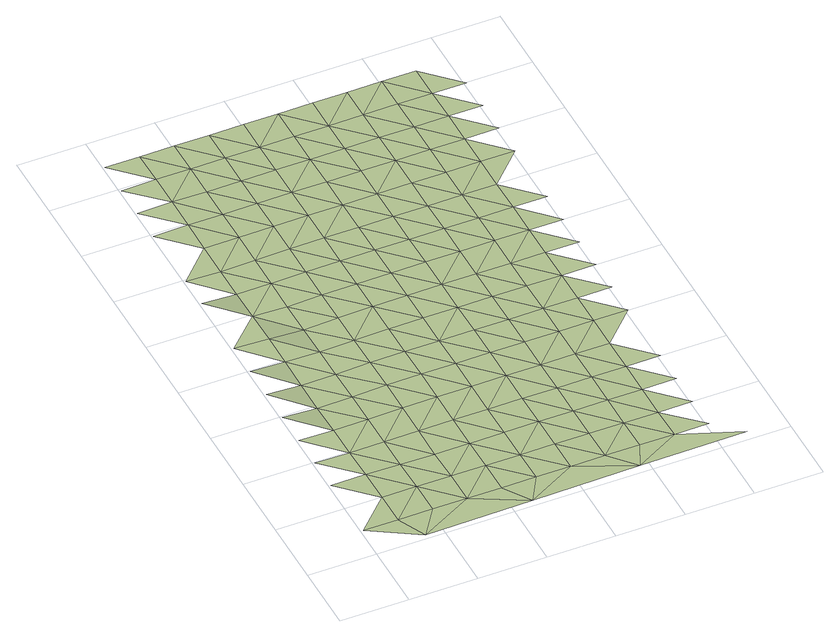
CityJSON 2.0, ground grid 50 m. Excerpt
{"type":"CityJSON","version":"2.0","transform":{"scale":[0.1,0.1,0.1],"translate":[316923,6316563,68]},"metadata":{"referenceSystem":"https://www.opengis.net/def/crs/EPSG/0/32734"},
"CityObjects":{
"terrain1":{"type":"TINRelief","geometry":[{"type":"CompositeSurface","lod":"1","boundaries":[[[0,1,2]],[[0,2,3]],[[4,5,3]],[[6,2,1]],[[7,8,4]],[[9,3,2]],[[3,9,4]],[[10,11,7]],[[2,6,9]],[[7,4,12]],[[1,13,6]],[[14,10,15]],[[4,9,12]],[[16,17,15]],[[10,7,18]],[[6,13,9]],[[12,19,7]],[[15,10,18]],[[16,20,21]],[[19,18,7]],[[9,22,12]],[[1,23,13]],[[13,22,9]],[[15,24,16]],[[20,25,26]],[[19,12,27]],[[24,15,18]],[[22,27,12]],[[26,25,28]],[[20,16,29]],[[16,24,29]],[[18,19,30]],[[27,31,19]],[[25,20,32]],[[13,33,22]],[[28,34,35]],[[24,18,30]],[[29,32,20]],[[30,19,31]],[[13,23,36]],[[13,36,33]],[[37,28,25]],[[27,22,38]],[[34,39,40]],[[24,41,29]],[[25,32,37]],[[31,27,38]],[[30,41,24]],[[42,40,39]],[[22,33,38]],[[34,28,43]],[[32,29,44]],[[28,37,45]],[[41,44,29]],[[23,46,36]],[[39,34,43]],[[47,30,31]],[[33,36,46]],[[48,49,42]],[[38,50,31]],[[28,45,43]],[[32,51,37]],[[30,47,41]],[[44,51,32]],[[47,31,50]],[[38,33,52]],[[53,54,48]],[[55,42,39]],[[45,37,56]],[[43,57,39]],[[52,33,46]],[[44,41,58]],[[51,56,37]],[[42,55,48]],[[59,50,38]],[[60,61,53]],[[41,47,58]],[[57,55,39]],[[23,62,46]],[[45,63,43]],[[52,59,38]],[[51,44,64]],[[56,63,45]],[[53,48,65]],[[66,67,60]],[[58,64,44]],[[57,43,68]],[[47,50,69]],[[62,52,46]],[[48,55,65]],[[59,70,50]],[[63,68,43]],[[56,51,71]],[[47,69,58]],[[51,64,72]],[[69,50,70]],[[73,60,53]],[[65,74,53]],[[55,57,75]],[[56,71,63]],[[59,52,76]],[[68,77,57]],[[52,62,78]],[[51,72,71]],[[79,62,23]],[[60,73,66]],[[64,58,80]],[[73,53,74]],[[55,75,65]],[[70,59,76]],[[80,58,69]],[[75,57,77]],[[52,78,76]],[[68,63,81]],[[72,64,82]],[[63,71,81]],[[74,65,83]],[[73,84,66]],[[82,64,80]],[[77,68,85]],[[86,69,70]],[[78,62,87]],[[83,65,75]],[[76,88,70]],[[72,89,71]],[[81,85,68]],[[74,90,73]],[[69,86,80]],[[89,72,82]],[[86,70,88]],[[78,91,76]],[[90,74,83]],[[79,87,62]],[[92,75,77]],[[71,93,81]],[[77,85,94]],[[91,78,87]],[[73,95,84]],[[82,80,96]],[[93,71,89]],[[75,92,83]],[[88,76,97]],[[73,90,95]],[[80,86,96]],[[92,77,94]],[[85,81,98]],[[97,76,91]],[[98,81,93]],[[90,83,99]],[[100,89,82]],[[88,101,86]],[[95,102,84]],[[96,103,82]],[[85,104,94]],[[92,99,83]],[[101,88,97]],[[87,79,105]],[[89,100,93]],[[91,87,106]],[[85,98,104]],[[100,82,103]],[[95,90,107]],[[86,108,96]],[[91,106,97]],[[99,107,90]],[[108,86,101]],[[87,105,106]],[[92,94,109]],[[98,93,110]],[[104,111,94]],[[112,102,95]],[[103,96,113]],[[110,93,100]],[[109,99,92]],[[101,97,114]],[[107,112,95]],[[113,96,108]],[[109,94,111]],[[104,98,115]],[[116,105,79]],[[97,106,114]],[[103,117,100]],[[110,115,98]],[[108,101,118]],[[102,112,119]],[[103,113,117]],[[107,99,120]],[[121,111,104]],[[105,116,106]],[[99,109,122]],[[114,118,101]],[[110,100,123]],[[115,121,104]],[[112,107,120]],[[123,100,117]],[[99,122,120]],[[111,124,109]],[[113,108,125]],[[106,126,114]],[[108,118,127]],[[121,124,111]],[[126,106,116]],[[128,115,110]],[[113,125,117]],[[110,123,129]],[[108,127,125]],[[130,116,79]],[[119,112,131]],[[132,122,109]],[[118,114,133]],[[120,134,112]],[[115,128,121]],[[124,132,109]],[[133,114,126]],[[110,129,128]],[[123,117,135]],[[131,112,134]],[[120,122,136]],[[118,137,127]],[[135,117,125]],[[124,121,138]],[[116,139,126]],[[132,136,122]],[[118,133,137]],[[140,129,123]],[[121,128,138]],[[141,134,120]],[[135,140,123]],[[132,124,142]],[[127,143,125]],[[133,126,144]],[[136,141,120]],[[137,145,127]],[[138,142,124]],[[131,134,146]],[[128,129,147]],[[143,135,125]],[[140,148,129]],[[127,145,143]],[[137,133,149]],[[141,146,134]],[[136,132,150]],[[128,147,138]],[[132,142,151]],[[129,148,147]],[[136,150,141]],[[140,135,152]],[[153,145,137]],[[146,154,131]],[[135,143,155]],[[132,151,150]],[[142,138,156]],[[148,140,152]],[[156,138,147]],[[135,155,152]],[[157,146,141]],[[151,142,158]],[[145,159,143]],[[141,150,157]],[[158,142,156]],[[160,147,148]],[[155,143,159]],[[152,161,148]],[[154,146,162]],[[151,163,150]],[[146,157,164]],[[147,160,156]],[[163,151,158]],[[148,161,160]],[[155,165,152]],[[146,164,162]],[[150,166,157]],[[158,156,167]],[[163,166,150]],[[161,152,168]],[[156,160,167]],[[164,157,169]],[[166,169,157]],[[170,163,158]],[[161,171,160]],[[167,172,158]],[[173,162,164]],[[163,170,166]],[[169,174,164]],[[172,170,158]],[[160,175,167]],[[164,174,173]],[[169,166,176]],[[172,167,177]],[[166,170,176]],[[174,169,178]],[[176,178,169]],[[170,172,179]],[[180,173,174]],[[170,179,176]],[[174,178,180]],[[178,176,181]],[[173,180,182]],[[178,183,180]],[[182,180,184]]]}]}
},
"vertices":[
[9,225,28],[356,5,32],[259,225,28],[259,475,26],[259,725,24],[9,725,23],[509,225,28],[259,975,15],[9,975,20],[509,475,25],[259,1225,11],[9,1225,19],[509,725,19],[759,225,28],[9,1475,22],[259,1475,7],[259,1725,8],[9,1725,24],[509,1225,16],[509,975,17],[259,1975,13],[9,1975,26],[759,475,25],[1139,20,33],[509,1475,15],[259,2225,17],[9,2225,25],[759,725,17],[259,2475,15],[509,1725,11],[759,1225,24],[759,975,20],[509,1975,7],[1009,475,25],[259,2725,6],[9,2725,22],[1009,225,29],[509,2225,4],[1009,725,20],[259,2975,7],[9,2975,13],[759,1475,24],[259,3225,13],[509,2725,9],[759,1725,21],[509,2475,5],[1259,225,30],[1009,1225,27],[259,3475,19],[9,3475,11],[1009,975,23],[759,1975,16],[1259,475,25],[259,3725,19],[9,3725,13],[509,3225,15],[759,2225,13],[509,2975,12],[1009,1475,27],[1259,725,22],[259,3975,18],[9,3975,9],[1509,225,30],[759,2475,14],[1009,1725,26],[509,3475,18],[259,4225,17],[9,4225,16],[759,2725,17],[1259,1225,27],[1259,975,25],[1009,2225,21],[1009,1975,23],[509,3975,16],[509,3725,16],[759,3225,20],[1509,725,24],[759,2975,20],[1509,475,25],[1922,35,34],[1259,1475,27],[1009,2475,21],[1259,1725,26],[759,3475,20],[509,4225,18],[1009,2725,21],[1509,1225,28],[1759,225,30],[1509,975,26],[1259,1975,25],[759,3725,19],[1759,475,25],[1009,3225,21],[1259,2225,24],[1009,2975,22],[759,3975,18],[1509,1475,29],[1759,725,24],[1259,2475,24],[1009,3475,21],[1509,1975,26],[1759,975,27],[759,4225,19],[1509,1725,27],[1259,2725,23],[2009,225,30],[2009,475,25],[1009,3725,20],[1759,1225,29],[1259,3225,22],[1509,2225,26],[1259,2975,23],[1009,3975,20],[1759,1475,29],[2009,725,25],[1509,2475,25],[2259,225,31],[1759,1725,28],[2009,975,28],[1009,4225,20],[1259,3725,21],[1509,2725,24],[1259,3475,22],[1759,1975,27],[1509,2975,24],[2009,1475,30],[2259,475,25],[2009,1225,30],[1759,2475,26],[1759,2225,27],[2705,49,32],[1259,4225,21],[1509,3225,23],[2259,725,27],[1259,3975,21],[2009,1725,29],[1509,3475,23],[2259,975,29],[1759,2725,25],[2509,225,33],[2009,1975,28],[1509,3725,22],[1759,2975,25],[2259,1475,31],[2509,475,26],[2259,1225,31],[1509,3975,22],[2009,2475,27],[2009,2225,27],[2509,725,28],[1759,3475,24],[1759,3225,24],[2259,1975,28],[2509,975,32],[1509,4225,22],[2259,1725,30],[2009,2725,26],[1759,3725,24],[2009,2975,26],[2509,1475,32],[2259,2475,27],[2259,2225,27],[1759,4225,22],[2009,3225,25],[1759,3975,24],[2509,1725,30],[2009,3475,25],[2259,2725,27],[2509,1975,28],[2009,3725,25],[2259,3225,26],[2509,2225,27],[2259,2975,26],[2009,4225,23],[2009,3975,25],[2509,2475,27],[2259,3475,26],[2509,2725,27],[2259,3725,26],[2509,3225,27],[2259,3975,25],[2509,3475,27],[2259,4225,23],[2509,3725,26],[2509,3975,25]
]}
